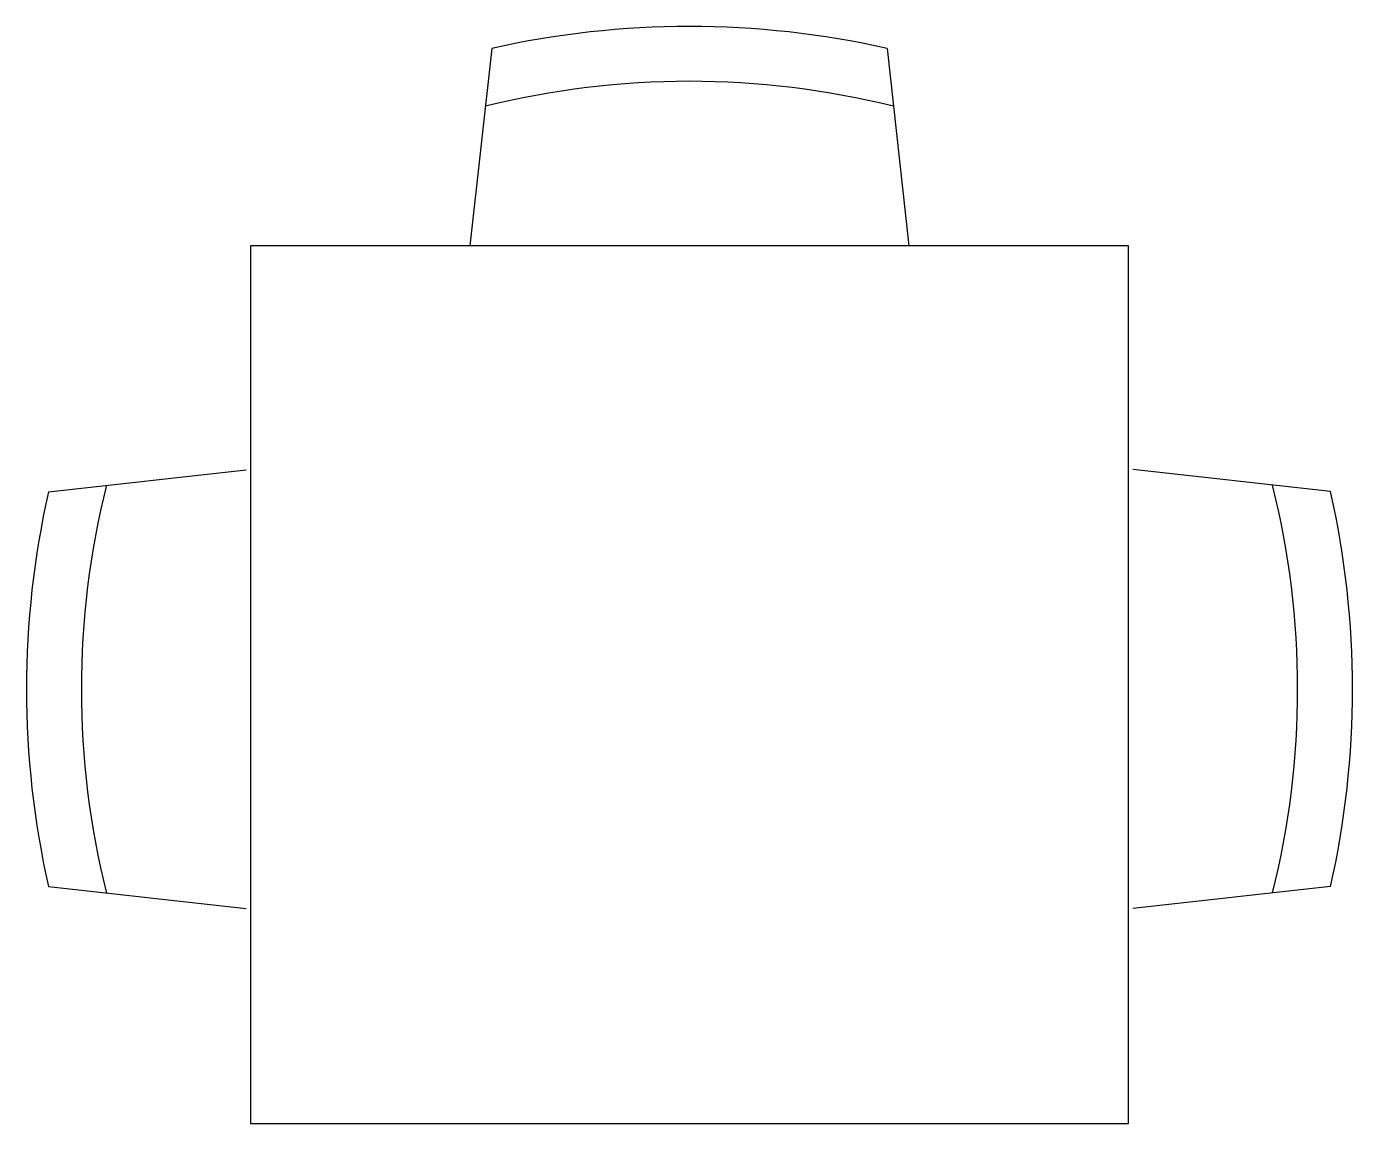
# Model space of a CAD drawing. Header units: millimetres. Extents: x 3204 to 3324, y 1355 to 1455.
import ezdxf

# ---------------------------------------------------------------- set-up
doc = ezdxf.new("R2010")
doc.units = ezdxf.units.MM

msp = doc.modelspace()

# ---------------------------------------------------------------- linework, layer by layer
for p, q in [((3246.06, 1453.31), (3244.06, 1435.31)), ((3282.06, 1453.31), (3284.06, 1435.31)), ((3205.66, 1412.9), (3223.66, 1414.9)), ((3322.47, 1412.91), (3304.47, 1414.91)), ((3205.66, 1376.9), (3223.66, 1374.9)), ((3322.47, 1376.91), (3304.47, 1374.91))]:
    msp.add_line(p, q)
msp.add_lwpolyline([(3224.06, 1435.31), (3224.06, 1355.31), (3304.06, 1355.31), (3304.06, 1435.31)], close=True)
for centre, radius, start, end in [((3264.06, 1373.31), 82, 77.3196, 102.6804), ((3264.06, 1373.31), 77, 76.032, 103.968), ((3285.66, 1394.9), 77, 166.032, 193.968), ((3242.47, 1394.91), 77, 346.032, 13.968), ((3285.66, 1394.9), 82, 167.3196, 192.6804), ((3242.47, 1394.91), 82, 347.3196, 12.6804)]:
    msp.add_arc(centre, radius, start, end)

doc.saveas('drawing.dxf')
